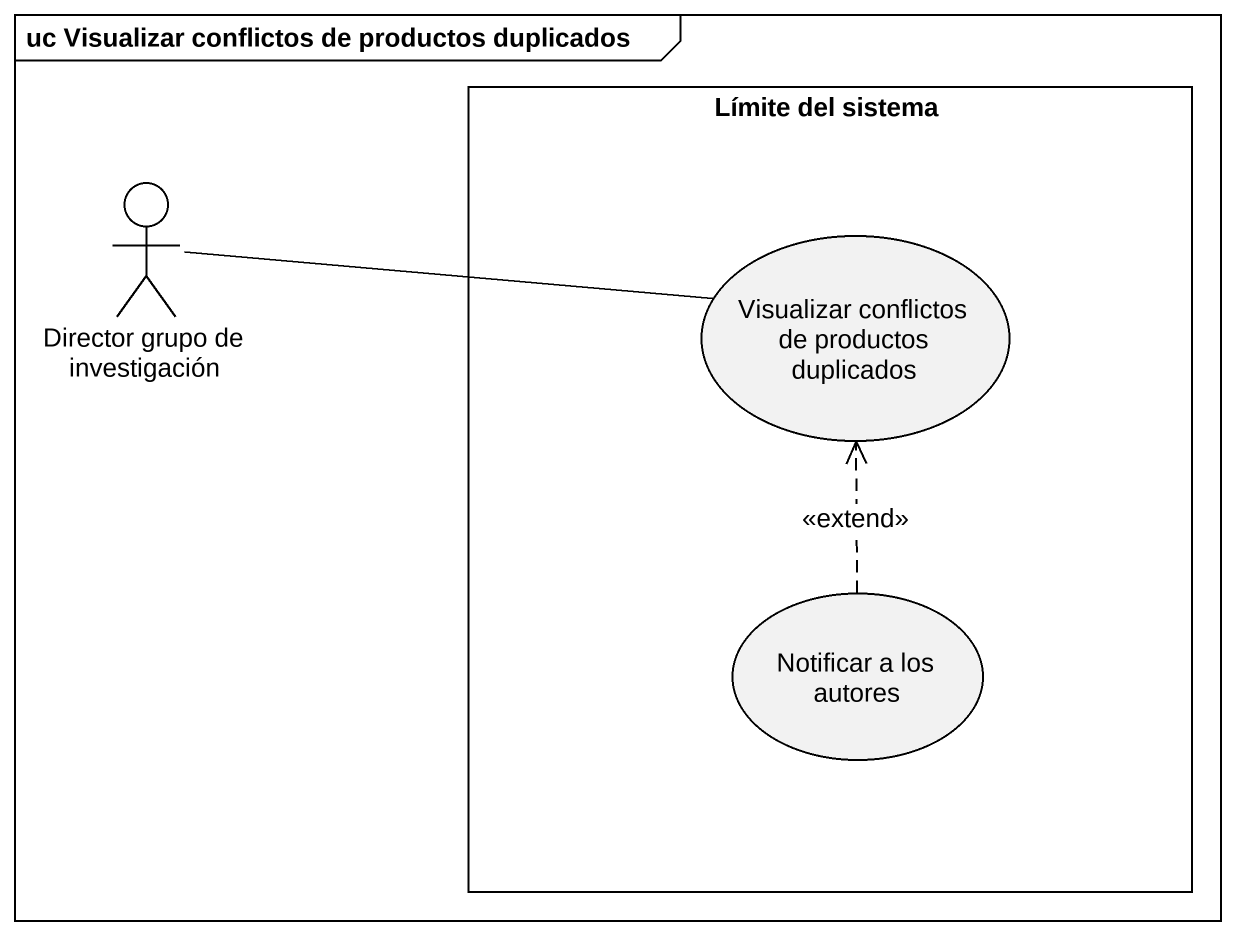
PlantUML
@startuml
mainframe uc Visualizar conflictos de productos duplicados
rectangle "Límite del sistema" as Límite_del_sistema {
  usecase "Visualizar conflictos de productos duplicados" as Visualizar_conflictos_de
  usecase "Notificar a los autores" as Notificar_a_los_autores
}
actor "Director grupo de investigación" as Director_grupo_de
Director_grupo_de -right- Visualizar_conflictos_de
Notificar_a_los_autores .up.> Visualizar_conflictos_de : <<extend>>
@enduml
